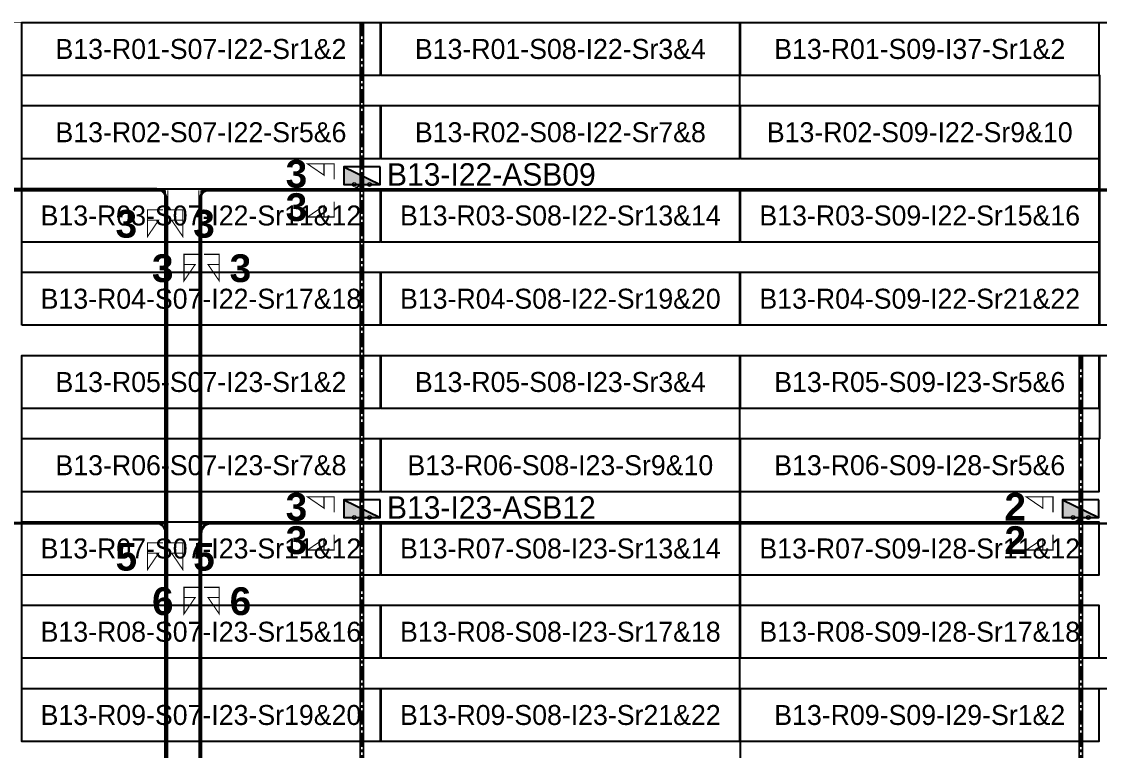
# Model space of a CAD drawing. Header units: metres. Extents: x 529066 to 529519, y 2674144 to 2674419.
# Drawn here: x 529260 to 529357.1, y 2674353.5 to 2674419.2 of the extents above; entities that cross this region are included whole.
import ezdxf
from ezdxf.enums import TextEntityAlignment as Align

# ---------------------------------------------------------------- set-up
doc = ezdxf.new("R2010")
doc.units = ezdxf.units.M
doc.linetypes.add('CENTER', pattern=[2, 1.25, -0.25, 0.25, -0.25])
doc.layers.add('Boundary-12.5 MW Block', color=6, linetype='Continuous', lineweight=9)
doc.layers.add('PILE', color=1, linetype='Continuous', lineweight=15)
for name, color, linetype in [('DC Trench BL-13', 40, 'Continuous'), ('E-Inverter Grouping', 2, 'Continuous'), ('Inverter Block-13', 7, 'Continuous'), ('LT Cable(AG) INV to LT Panel BL-13', 2, 'Continuous'), ('Messenger Wire Block-13 (Master Path)', 30, 'Continuous'), ('Messenger Wire Block-13 (MW Path)', 191, 'Continuous'), ('MMS Table Block-13', 8, 'Continuous'), ('Plan Line - DC BL-13', 40, 'Continuous'), ('Section Marking BL-13', 2, 'Continuous')]:
    doc.layers.add(name, color=color, linetype=linetype)
doc.styles.add('BoldTextStyle', font='arialbd.ttf')
doc.styles.get("Standard").update_dxf_attribs({"font": 'Adani Regular.ttf'})

# ---------------------------------------------------------------- blocks, each defined once
blk = doc.blocks.new('MMS Table (32.292 x 4.788)')
at = {"color": 0}
blk.add_lwpolyline([(0, -0.002), (0, 4.786), (32.292, 4.786), (32.292, -0.002)], close=True, dxfattribs=at)
at = {"color": 7}
blk.add_attdef('ID1', text='', height=1.8, dxfattribs=at).set_placement((16.146, 2.392), align=Align.MIDDLE_CENTER)
blk = doc.blocks.new('Inverter Block')
h = blk.add_hatch(color=0)
h.dxf.hatch_style = 1
h.paths.add_polyline_path([(-1.456, 2.269), (-1.456, 0.846), (1.456, 0.846)])
at = {"color": 0}
blk.add_lwpolyline([(1.456, 2.269), (-1.456, 2.269), (-1.456, 0.846), (1.456, 0.846)], close=True, dxfattribs=at)
blk.add_lwpolyline([(-1.456, 2.269), (1.456, 0.846)], dxfattribs=at)
at = {"layer": 'PILE'}
for centre in [(-0.613, 0.846), (0.613, 0.846)]:
    blk.add_circle(centre, 0.156, dxfattribs=at)
at = {"color": 7}
blk.add_attdef('ID', (-1.456, 3.006), '', height=1.8, dxfattribs=at)

msp = doc.modelspace()

# ---------------------------------------------------------------- linework, layer by layer
at = {"layer": 'Boundary-12.5 MW Block', "const_width": 0.05}
msp.add_lwpolyline([(529065.659, 2674419.077), (529519.047, 2674419.077), (529519.047, 2674144.289), (529065.659, 2674144.289)], close=True, dxfattribs=at)
at = {"layer": 'DC Trench BL-13', "color": 40, "const_width": 0.15}
for points in [[(529290.814, 2674419.077), (529290.514, 2674419.077), (529290.514, 2674316.791), (529290.814, 2674316.791)], [(529355.598, 2674389.077), (529355.298, 2674389.077), (529355.298, 2674279.289), (529355.598, 2674279.289)]]:
    msp.add_lwpolyline(points, close=True, dxfattribs=at)
at = {"layer": 'E-Inverter Grouping'}
for points in [[(529260.011, 2674391.789), (529260.011, 2674419.077), (529324.695, 2674419.077), (529324.695, 2674411.577), (529357.087, 2674411.577), (529357.087, 2674391.789)], [(529454.263, 2674419.077), (529454.263, 2674406.789), (529421.871, 2674406.789), (529421.871, 2674391.789), (529357.187, 2674391.789), (529357.187, 2674414.289), (529324.795, 2674414.289), (529324.795, 2674419.077)], [(529324.695, 2674384.289), (529324.695, 2674354.289), (529260.011, 2674354.289), (529260.011, 2674389.077), (529357.087, 2674389.077), (529357.087, 2674384.289)], [(529421.871, 2674361.789), (529324.795, 2674361.789), (529324.795, 2674381.577), (529357.187, 2674381.577), (529357.187, 2674389.077), (529421.871, 2674389.077)], [(529324.795, 2674331.789), (529324.795, 2674359.077), (529421.871, 2674359.077), (529421.871, 2674339.289), (529389.479, 2674339.289), (529389.479, 2674331.789)]]:
    msp.add_lwpolyline(points, close=True, dxfattribs=at)
at = {"layer": 'LT Cable(AG) INV to LT Panel BL-13'}
for points in [[(529283.06, 2674301.775), (529282.694, 2674301.825, -0.182451), (529282.102, 2674302.056), (529281.09, 2674302.968, 0.185325), (529280.488, 2674303.199), (529274.245, 2674303.199, -0.414214), (529273.345, 2674304.099), (529273.345, 2674314.957, 0.065293), (529273.314, 2674315.189), (529273.048, 2674316.186, -0.065293), (529273.018, 2674316.418), (529273.018, 2674403.125, 0.414214), (529272.118, 2674404.025), (529100.59, 2674404.025, -0.414214), (529099.69, 2674404.925), (529099.69, 2674405.19)], [(529283.06, 2674301.8), (529282.694, 2674301.85, -0.182451), (529282.102, 2674302.081), (529281.09, 2674302.993, 0.185325), (529280.488, 2674303.224), (529274.27, 2674303.224, -0.414214), (529273.37, 2674304.124), (529273.37, 2674314.96, 0.065293), (529273.339, 2674315.192), (529273.073, 2674316.189, -0.065293), (529273.043, 2674316.421), (529273.043, 2674403.15, 0.414214), (529272.143, 2674404.05), (529165.374, 2674404.05, -0.414214), (529164.474, 2674404.95), (529164.474, 2674405.19)], [(529283.06, 2674301.825), (529282.694, 2674301.875, -0.182451), (529282.102, 2674302.106), (529281.09, 2674303.018, 0.185325), (529280.488, 2674303.249), (529274.295, 2674303.249, -0.414214), (529273.395, 2674304.149), (529273.395, 2674314.963, 0.065293), (529273.364, 2674315.195), (529273.098, 2674316.193, -0.065293), (529273.068, 2674316.425), (529273.068, 2674403.175, 0.414214), (529272.168, 2674404.075), (529230.158, 2674404.075, -0.414214), (529229.258, 2674404.975), (529229.258, 2674405.19)], [(529282.86, 2674301.729), (529283.369, 2674302.867, 0.105528), (529283.448, 2674303.235), (529283.448, 2674306.203, 0.221878), (529283.126, 2674306.893), (529276.503, 2674312.442, -0.221878), (529276.181, 2674313.132), (529276.181, 2674314.97, 0.019701), (529276.178, 2674315.041), (529276.083, 2674316.248, -0.019701), (529276.08, 2674316.319), (529276.08, 2674403.175, -0.414214), (529276.98, 2674404.075), (529289.765, 2674404.075, 0.414214), (529290.665, 2674404.975), (529290.665, 2674405.19)], [(529285.051, 2674301.725), (529282.694, 2674301.775, -0.182451), (529282.102, 2674302.006), (529281.09, 2674302.918, 0.185325), (529280.488, 2674303.149), (529274.195, 2674303.149, -0.414214), (529273.295, 2674304.049), (529273.295, 2674314.95, 0.065293), (529273.264, 2674315.182), (529272.998, 2674316.18, -0.065293), (529272.968, 2674316.412), (529272.968, 2674373.075, 0.414214), (529272.068, 2674373.975), (529132.982, 2674373.975, -0.414214), (529132.082, 2674374.875), (529132.082, 2674375.19)], [(529285.051, 2674301.75), (529282.694, 2674301.8, -0.182451), (529282.102, 2674302.031), (529281.09, 2674302.943, 0.185325), (529280.488, 2674303.174), (529274.22, 2674303.174, -0.414214), (529273.32, 2674304.074), (529273.32, 2674314.953, 0.065293), (529273.289, 2674315.185), (529273.023, 2674316.183, -0.065293), (529272.993, 2674316.415), (529272.993, 2674373.1, 0.414214), (529272.093, 2674374), (529230.208, 2674374, -0.414214), (529229.308, 2674374.9), (529229.308, 2674375.19)]]:
    msp.add_lwpolyline(points, format="xyb", dxfattribs=at)
at = {"layer": 'LT Cable(AG) INV to LT Panel BL-13', "color": 5}
for points in [[(529284.082, 2674302.21, -0.320888), (529283.473, 2674303.061), (529283.473, 2674306.214, 0.221878), (529283.151, 2674306.904), (529276.528, 2674312.454, -0.221878), (529276.206, 2674313.144), (529276.206, 2674314.971, 0.019701), (529276.203, 2674315.042), (529276.108, 2674316.249, -0.019701), (529276.105, 2674316.32), (529276.105, 2674403.15, -0.414214), (529277.005, 2674404.05), (529386.941, 2674404.05, 0.414214), (529387.841, 2674404.95), (529387.841, 2674405.19)], [(529284.082, 2674302.243, -0.312772), (529283.498, 2674303.086), (529283.498, 2674306.226, 0.221878), (529283.176, 2674306.916), (529276.553, 2674312.466, -0.221878), (529276.231, 2674313.155), (529276.231, 2674314.972, 0.019701), (529276.228, 2674315.043), (529276.133, 2674316.25, -0.019701), (529276.13, 2674316.321), (529276.13, 2674403.125, -0.414214), (529277.03, 2674404.025), (529451.725, 2674404.025, 0.414214), (529452.625, 2674404.925), (529452.625, 2674405.19)], [(529284.082, 2674302.278, -0.304603), (529283.523, 2674303.111), (529283.523, 2674306.238, 0.221878), (529283.201, 2674306.928), (529276.578, 2674312.477, -0.221878), (529276.256, 2674313.167), (529276.256, 2674314.973, 0.019701), (529276.253, 2674315.044), (529276.158, 2674316.251, -0.019701), (529276.155, 2674316.322), (529276.155, 2674373.1, -0.414214), (529277.055, 2674374), (529289.765, 2674374, 0.414214), (529290.665, 2674374.9), (529290.665, 2674375.19)], [(529284.082, 2674302.314, -0.296371), (529283.548, 2674303.136), (529283.548, 2674306.249, 0.221878), (529283.226, 2674306.939), (529276.603, 2674312.489, -0.221878), (529276.281, 2674313.179), (529276.281, 2674314.974, 0.019701), (529276.278, 2674315.044), (529276.183, 2674316.252, -0.019701), (529276.18, 2674316.323), (529276.18, 2674373.075, -0.414214), (529277.08, 2674373.975), (529354.549, 2674373.975, 0.414214), (529355.449, 2674374.875), (529355.449, 2674375.19)], [(529286.151, 2674302.261), (529284.473, 2674302.261, -0.414214), (529283.573, 2674303.161), (529283.573, 2674306.261, 0.221878), (529283.251, 2674306.951), (529276.628, 2674312.501, -0.221878), (529276.306, 2674313.19), (529276.306, 2674314.975, 0.019701), (529276.303, 2674315.045), (529276.208, 2674316.253, -0.019701), (529276.205, 2674316.324), (529276.205, 2674373.05, -0.414214), (529277.105, 2674373.95), (529451.725, 2674373.95, 0.414214), (529452.625, 2674374.85), (529452.625, 2674375.19)]]:
    msp.add_lwpolyline(points, format="xyb", dxfattribs=at)
at = {"layer": 'Messenger Wire Block-13 (Master Path)'}
for points in [[(529098.051, 2674403.937), (529272.93, 2674403.937)], [(529272.93, 2674316.289), (529272.93, 2674403.937)], [(529276.217, 2674316.289), (529276.217, 2674403.937)], [(529276.217, 2674403.937), (529454.263, 2674403.937)], [(529130.443, 2674373.937), (529272.93, 2674373.937)], [(529276.217, 2674373.937), (529454.263, 2674373.937)]]:
    msp.add_lwpolyline(points, dxfattribs=at)
at = {"layer": 'Messenger Wire Block-13 (MW Path)', "const_width": 0.1}
for points in [[(529098.051, 2674403.937), (529272.93, 2674403.937)], [(529273.18, 2674316.289), (529273.18, 2674403.937)], [(529275.967, 2674316.289), (529275.967, 2674403.937)], [(529276.217, 2674403.937), (529454.263, 2674403.937)], [(529130.443, 2674373.937), (529272.93, 2674373.937)], [(529276.217, 2674373.937), (529454.263, 2674373.937)]]:
    msp.add_lwpolyline(points, dxfattribs=at)
at = {"layer": 'Plan Line - DC BL-13', "color": 6, "linetype": 'CENTER'}
for points in [[(529290.665, 2674419.077), (529290.665, 2674316.791)], [(529355.449, 2674389.077), (529355.449, 2674279.289)]]:
    msp.add_lwpolyline(points, dxfattribs=at)
at = {"layer": 'Section Marking BL-13', "color": 94, "lineweight": 35, "true_color": 0x00a500, "const_width": 0.1}
for points in [[(529288.165, 2674404.937), (529288.165, 2674406.327), (529285.765, 2674406.327), (529287.245, 2674405.317), (529287.245, 2674406.327)], [(529272.73, 2674402.187), (529271.34, 2674402.187), (529271.34, 2674399.787), (529272.35, 2674401.267), (529271.34, 2674401.267)], [(529273.13, 2674402.187), (529274.52, 2674402.187), (529274.52, 2674399.787), (529273.51, 2674401.267), (529274.52, 2674401.267)], [(529288.165, 2674402.937), (529288.165, 2674401.547), (529285.765, 2674401.547), (529287.245, 2674402.557), (529287.245, 2674401.547)], [(529276.017, 2674398.187), (529274.627, 2674398.187), (529274.627, 2674395.787), (529275.637, 2674397.267), (529274.627, 2674397.267)], [(529276.417, 2674398.187), (529277.807, 2674398.187), (529277.807, 2674395.787), (529276.797, 2674397.267), (529277.807, 2674397.267)], [(529288.165, 2674374.937), (529288.165, 2674376.327), (529285.765, 2674376.327), (529287.245, 2674375.317), (529287.245, 2674376.327)], [(529352.949, 2674374.937), (529352.949, 2674376.327), (529350.549, 2674376.327), (529352.029, 2674375.317), (529352.029, 2674376.327)], [(529272.73, 2674372.187), (529271.34, 2674372.187), (529271.34, 2674369.787), (529272.35, 2674371.267), (529271.34, 2674371.267)], [(529273.13, 2674372.187), (529274.52, 2674372.187), (529274.52, 2674369.787), (529273.51, 2674371.267), (529274.52, 2674371.267)], [(529288.165, 2674372.937), (529288.165, 2674371.547), (529285.765, 2674371.547), (529287.245, 2674372.557), (529287.245, 2674371.547)], [(529352.949, 2674372.937), (529352.949, 2674371.547), (529350.549, 2674371.547), (529352.029, 2674372.557), (529352.029, 2674371.547)], [(529276.017, 2674368.187), (529274.627, 2674368.187), (529274.627, 2674365.787), (529275.637, 2674367.267), (529274.627, 2674367.267)], [(529276.417, 2674368.187), (529277.807, 2674368.187), (529277.807, 2674365.787), (529276.797, 2674367.267), (529277.807, 2674367.267)]]:
    msp.add_lwpolyline(points, dxfattribs=at)

# ---------------------------------------------------------------- block references
at = {"layer": 'Inverter Block-13'}
ref = msp.add_blockref('Inverter Block', (529290.665, 2674403.525), dxfattribs=dict(at, xscale=1.124999999976148, yscale=1.124999999976148, zscale=1.124999999976148))
ref.add_attrib('ID', 'B13-I22-ASB09', (529292.921, 2674404.364), dxfattribs={"layer": '0', "color": 7, "height": 2.025})
ref = msp.add_blockref('Inverter Block', (529290.665, 2674373.525), dxfattribs=dict(at, xscale=1.124999999976148, yscale=1.124999999976148, zscale=1.124999999976148))
ref.add_attrib('ID', 'B13-I23-ASB12', (529292.921, 2674374.364), dxfattribs={"layer": '0', "color": 7, "height": 2.025})
ref = msp.add_blockref('Inverter Block', (529355.449, 2674373.525), dxfattribs=dict(at, xscale=1.124999999976148, yscale=1.124999999976148, zscale=1.124999999976148))
ref.add_attrib('ID', 'B13-I28-ASB12', (529357.705, 2674374.364), dxfattribs={"layer": '0', "color": 7, "height": 2.025})
at = {"layer": 'MMS Table Block-13'}
for p, values in [((529260.011, 2674414.291), {'ID1': 'B13-R01-S07-I22-Sr1&2'}), ((529292.403, 2674414.291), {'ID1': 'B13-R01-S08-I22-Sr3&4'}), ((529324.795, 2674414.291), {'ID1': 'B13-R01-S09-I37-Sr1&2'}), ((529260.011, 2674406.791), {'ID1': 'B13-R02-S07-I22-Sr5&6'}), ((529292.403, 2674406.791), {'ID1': 'B13-R02-S08-I22-Sr7&8'}), ((529324.795, 2674406.791), {'ID1': 'B13-R02-S09-I22-Sr9&10'}), ((529260.011, 2674399.291), {'ID1': 'B13-R03-S07-I22-Sr11&12'}), ((529292.403, 2674399.291), {'ID1': 'B13-R03-S08-I22-Sr13&14'}), ((529324.795, 2674399.291), {'ID1': 'B13-R03-S09-I22-Sr15&16'}), ((529260.011, 2674391.791), {'ID1': 'B13-R04-S07-I22-Sr17&18'}), ((529292.403, 2674391.791), {'ID1': 'B13-R04-S08-I22-Sr19&20'}), ((529324.795, 2674391.791), {'ID1': 'B13-R04-S09-I22-Sr21&22'}), ((529260.011, 2674384.291), {'ID1': 'B13-R05-S07-I23-Sr1&2'}), ((529292.403, 2674384.291), {'ID1': 'B13-R05-S08-I23-Sr3&4'}), ((529324.795, 2674384.291), {'ID1': 'B13-R05-S09-I23-Sr5&6'}), ((529260.011, 2674376.791), {'ID1': 'B13-R06-S07-I23-Sr7&8'}), ((529292.403, 2674376.791), {'ID1': 'B13-R06-S08-I23-Sr9&10'}), ((529324.795, 2674376.791), {'ID1': 'B13-R06-S09-I28-Sr5&6'}), ((529260.011, 2674369.291), {'ID1': 'B13-R07-S07-I23-Sr11&12'}), ((529292.403, 2674369.291), {'ID1': 'B13-R07-S08-I23-Sr13&14'}), ((529324.795, 2674369.291), {'ID1': 'B13-R07-S09-I28-Sr11&12'}), ((529260.011, 2674361.791), {'ID1': 'B13-R08-S07-I23-Sr15&16'}), ((529292.403, 2674361.791), {'ID1': 'B13-R08-S08-I23-Sr17&18'}), ((529324.795, 2674361.791), {'ID1': 'B13-R08-S09-I28-Sr17&18'}), ((529260.011, 2674354.291), {'ID1': 'B13-R09-S07-I23-Sr19&20'}), ((529292.403, 2674354.291), {'ID1': 'B13-R09-S08-I23-Sr21&22'}), ((529324.795, 2674354.291), {'ID1': 'B13-R09-S09-I29-Sr1&2'})]:
    msp.add_blockref('MMS Table (32.292 x 4.788)', p, dxfattribs=at).add_auto_attribs(values)

# ---------------------------------------------------------------- texts
at = {"layer": 'Section Marking BL-13', "color": 94, "true_color": 0x00a500, "style": 'BoldTextStyle'}
for s, p in [('3', (529284.765, 2674405.437)), ('3', (529284.765, 2674402.437)), ('3', (529269.43, 2674400.937)), ('3', (529276.43, 2674400.937)), ('3', (529272.717, 2674396.937)), ('3', (529279.717, 2674396.937)), ('3', (529284.765, 2674375.437)), ('2', (529349.549, 2674375.437)), ('3', (529284.765, 2674372.437)), ('2', (529349.549, 2674372.437)), ('5', (529269.43, 2674370.937)), ('5', (529276.43, 2674370.937)), ('6', (529272.717, 2674366.937)), ('6', (529279.717, 2674366.937))]:
    msp.add_text(s, height=2.5, dxfattribs=at).set_placement(p, align=Align.MIDDLE_CENTER)

doc.saveas('drawing.dxf')
